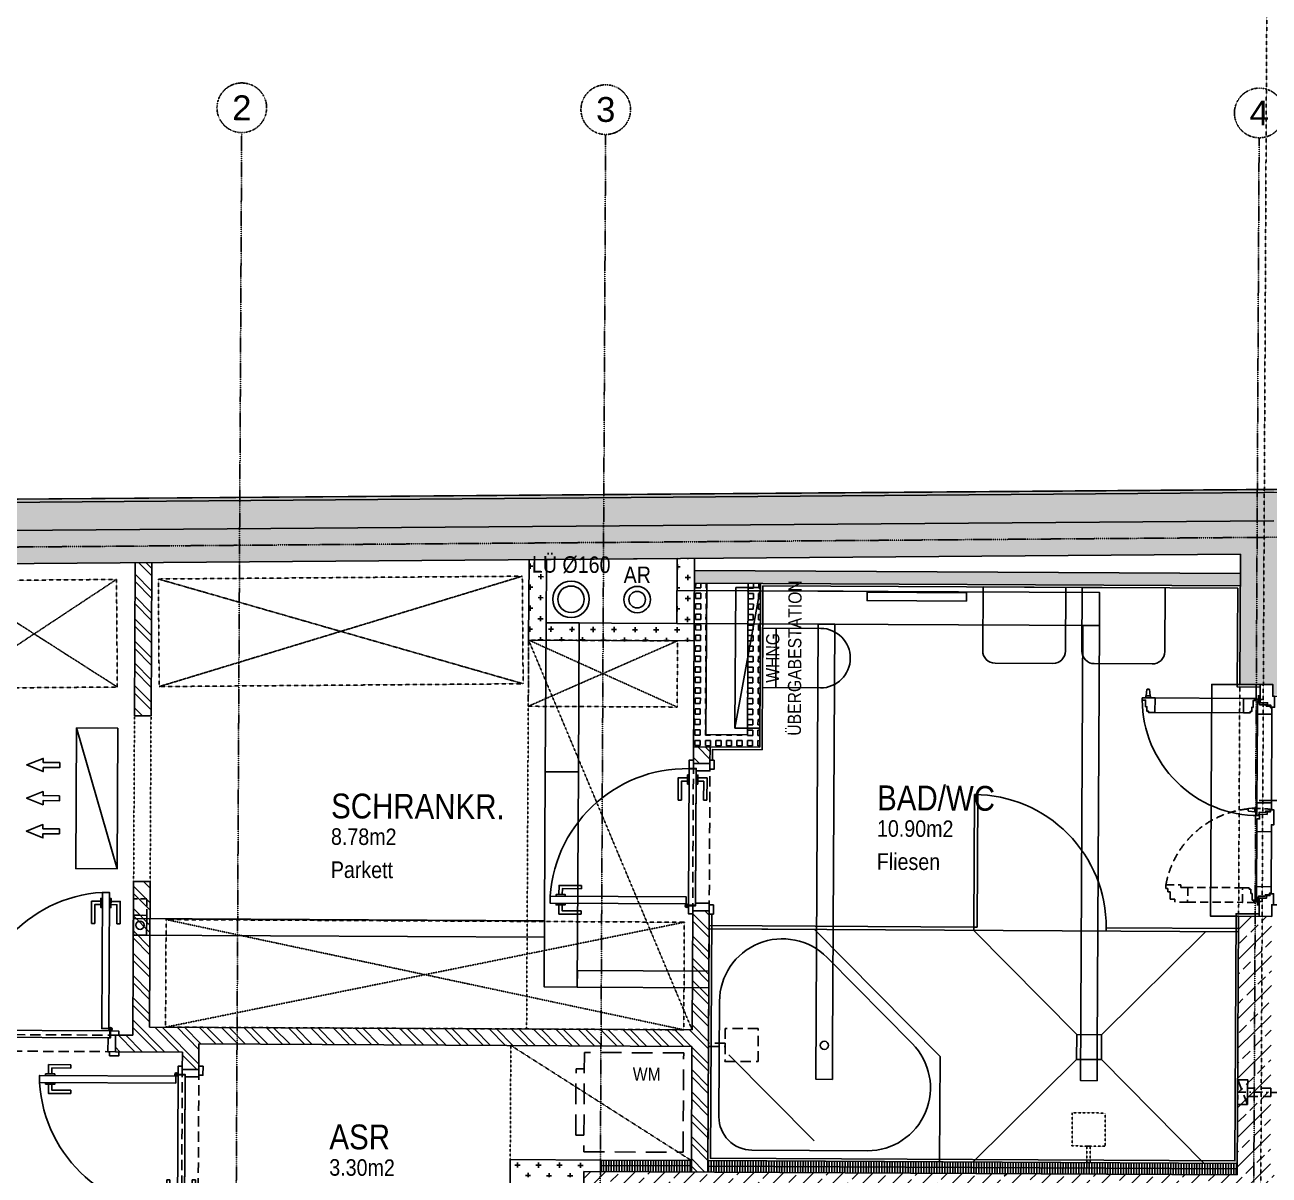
# Model space of a CAD drawing. Header units: millimetres. Extents: x -1798295 to -1733564, y -52013 to 52701.
# Drawn here: x -1788714 to -1781193, y 18236 to 25187 of the extents above; entities that cross this region are included whole.
import ezdxf
from ezdxf.enums import TextEntityAlignment as Align

# ---------------------------------------------------------------- set-up
doc = ezdxf.new("R2010")
doc.units = ezdxf.units.MM
for name, pattern in [('HIDDEN', [0.375, 0.25, -0.125]), ('HIDDEN2', [0.1875, 0.125, -0.0625]), ('STRICHPUNKT', [1, 0.5, -0.25, 0, -0.25])]:
    doc.linetypes.add(name, pattern=pattern)
for name, color, linetype in [('00_HLP---------M0', 6, 'Continuous'), ('00_HLP-G00-L03-M0', 6, 'Continuous'), ('01-TXT---------M0', 1, 'Continuous'), ('01-TXT---------PP', 1, 'Continuous'), ('01-TXT-G00-L03-M0', 1, 'Continuous'), ('02-ANS-G00-L03-M0', 8, 'Continuous'), ('02-AXO-G00-L03-M0', 8, 'STRICHPUNKT'), ('02-DIM-G00-L03-ACHSEN', 8, 'Continuous'), ('02-DIM-G00-L03-ROHBAU', 8, 'Continuous'), ('02-FIL-G00-L03-LILA', 223, 'Continuous'), ('02-FIL-G00-L03-ORANGE', 40, 'Continuous'), ('02-FIL-G00-L03-STB', 8, 'Continuous'), ('02-FLI-G00-L03-M0', 141, 'Continuous'), ('02-HID---------M0', 8, 'HIDDEN2'), ('02-HID-G00-L03-M0', 8, 'HIDDEN2'), ('02-TWA---------M0', 4, 'Continuous'), ('02-TWA-G00-L03-M0', 4, 'Continuous'), ('02-TWB-G00-L03-M0', 5, 'Continuous'), ('02-WDA---------M0', 8, 'Continuous'), ('02-WDA-G00-L03-M0', 8, 'Continuous'), ('02-ZWA---------M0', 2, 'Continuous'), ('02-ZWA-G00-L03-M0', 2, 'Continuous'), ('03-ANS-G00-L03-M0', 8, 'Continuous'), ('03-HID-G00-L03-M0', 8, 'HIDDEN2'), ('03-SYM-G00-L03-M0', 8, 'Continuous'), ('04-HLP---------M0', 8, 'HIDDEN2'), ('04-STO---------M0', 1, 'Continuous'), ('04-SYM---------EP', 8, 'Continuous'), ('04-SYM-G00-L03-EP', 8, 'Continuous'), ('04-TXT---------EP', 8, 'Continuous'), ('04-TXT-G00-L03-M0', 8, 'Continuous'), ('05-STO--------M0', 1, 'Continuous'), ('05-SYM---------M0', 8, 'Continuous'), ('05-SYM--------M0', 8, 'Continuous'), ('05-SYM-G00-L03-M0', 8, 'Continuous'), ('07-SAN---------M0', 8, 'Continuous'), ('07-SAN-G00-L03-FBHZG-EVERT', 8, 'Continuous'), ('07-SAN-G00-L03-KLIMA', 8, 'Continuous'), ('07-SAN-G00-L03-M0', 8, 'Continuous'), ('07-SYM-G00-L03-M0', 8, 'STRICHPUNKT'), ('07_MOB-G00-L03-M0', 6, 'HIDDEN2'), ('09-VER-G00-L03-GRUNDSTÜCKSGRENZE', 161, 'Continuous')]:
    doc.layers.add(name, color=color, linetype=linetype)
doc.styles.add('ARIAL', font='arial.ttf', dxfattribs={"width": 0.85})
doc.styles.get("Standard").update_dxf_attribs({"font": 'arial.ttf'})
doc.dimstyles.new('pp chromy&schneider', dxfattribs={"dimscale": 0.005, "dimtxt": 25, "dimasz": 10, "dimexe": 0, "dimexo": 0, "dimgap": 5, "dimtad": 1, "dimdec": 1, "dimlfac": 100, "dimrnd": 0.1, "dimzin": 9, "dimdsep": 46, "dimtxsty": 'ARIAL', "dimblk": 'c&s kote', "dimcen": 0, "dimse1": 1, "dimse2": 1, "dimclrd": 8, "dimclrt": 8, "dimadec": 0, "dimazin": 0, "dimtfac": 0.75, "dimtdec": 1, "dimtix": 1, "dimtmove": 2, "dimatfit": 0, "dimldrblk": 'NONE', "dimfxl": 1, "dimtolj": 1, "dimlwd": -1, "dimarcsym": 0})
pattern_1 = [(89.70755, (-1820439.007, -33596.336), (-27.252855, 47.764726), [31.75, -63.5]), (209.70755, (-1820439.007, -33596.336), (-27.739039, -47.484027), [31.75, -63.5]), (149.70755, (-1820439.007, -33596.336), (-54.991893, 0.280699), [-63.5, 31.75])]
pattern_2 = [(89.70755, (-1820439.007, -33596.336), (-15.8747932, 0.081029), []), (179.70755, (-1820439.01, -33596.336), (-0.324116, -63.49917), [])]
pattern_3 = [(134.70755, (-1820439.01, -33596.34), (-67.69482, -67.00727), []), (134.70755, (-1820438.78, -33551.44), (-67.69482, -67.00727), [])]

# ---------------------------------------------------------------- blocks, each defined once
blk = doc.blocks.new('FENSTER_140')
at = {"layer": '02-WDA---------M0'}
for points in [[(0.07, -0.2), (0.07, -0.4)], [(1.33, -0.2), (1.33, -0.4)]]:
    blk.add_lwpolyline(points, dxfattribs=at)
at = {"layer": '04-HLP---------M0', "linetype": 'Continuous'}
for p, q in [((0.0317, 0.5598), (0.0317, 0.5482)), ((0.0317, 0.554), (0.0317, 0.5496)), ((0.0717, 0.566), (0.0335, 0.5617)), ((0.0717, 0.542), (0.0335, 0.5462)), ((0.0717, 0.554), (0.0717, 0.566)), ((0.0717, 0.566), (0.0717, 0.542)), ((0.0717, 0.554), (0.0717, 0.542)), ((0.0837, 0.568), (0.0737, 0.568)), ((0.0837, 0.54), (0.0737, 0.54)), ((0.7447, -0.095), (0.749, -0.0568)), ((0.7625, -0.055), (0.751, -0.055)), ((0.7567, -0.055), (0.7523, -0.055)), ((0.7687, -0.095), (0.7645, -0.0568)), ((0.7427, -0.107), (0.7427, -0.097)), ((0.7687, -0.095), (0.7447, -0.095)), ((0.7567, -0.095), (0.7447, -0.095)), ((0.7567, -0.095), (0.7687, -0.095)), ((0.7707, -0.107), (0.7707, -0.097))]:
    blk.add_line(p, q, dxfattribs=at)
for points in [[(0.0968, 0.5891), (0.0837, 0.5891), (0.0837, 0.5121), (0.172, 0.5121), (0.172, 0.5511), (0.1633, 0.5511), (0.1633, 0.5611), (0.1377, 0.5611), (0.1377, 0.5691), (0.0968, 0.5691)], [(0.0968, -0.1007), (0.0837, -0.1007), (0.0837, -0.0237), (0.172, -0.0237), (0.172, -0.0628), (0.1633, -0.0628), (0.1633, -0.0727), (0.1377, -0.0727), (0.1377, -0.0807), (0.0968, -0.0807)]]:
    blk.add_lwpolyline(points, close=True, dxfattribs=at)
for points in [[(0.0837, 0.5121), (0.0837, -0.0237)], [(0.172, -0.0237), (0.172, 0.5121)]]:
    blk.add_lwpolyline(points, dxfattribs=at)
at = {"layer": '04-HLP---------M0', "linetype": 'HIDDEN2', "ltscale": 0.4}
for points in [[(1.3163, 0.3855), (1.2993, 0.3855), (1.2993, 0.4135), (1.2543, 0.4135), (1.2543, 0.4285), (1.2343, 0.4285), (1.2343, 0.4404), (1.2128, 0.4404), (1.2128, 0.3506), (1.228, 0.3506), (1.228, 0.3085), (1.3163, 0.3085)], [(1.3032, -0.1007), (1.3163, -0.1007), (1.3163, -0.0237), (1.228, -0.0237), (1.228, -0.0628), (1.2367, -0.0628), (1.2367, -0.0727), (1.2623, -0.0727), (1.2623, -0.0807), (1.3032, -0.0807)]]:
    blk.add_lwpolyline(points, close=True, dxfattribs=at)
for points in [[(1.228, -0.0237), (1.228, 0.3085)], [(1.3163, 0.3085), (1.3163, -0.0237)]]:
    blk.add_lwpolyline(points, dxfattribs=at)
at = {"layer": '04-HLP---------M0'}
for points in [[(0.0647, -0.113), (0.1147, -0.113)], [(0.0897, -0.138), (0.0897, -0.088)], [(1.3353, -0.113), (1.2853, -0.113)], [(1.3103, -0.138), (1.3103, -0.088)]]:
    blk.add_lwpolyline(points, dxfattribs=at)
for centre in [(0.0897, -0.113), (1.3103, -0.113)]:
    blk.add_circle(centre, 0.00474, dxfattribs=at)
at = {"layer": '04-HLP---------M0', "linetype": 'Continuous'}
for centre, radius, start, end in [((0.0337, 0.5598), 0.002, 96.34019, 180), ((0.0337, 0.5482), 0.002, 180, 263.65981), ((0.0737, 0.566), 0.002, 90, 180), ((0.0737, 0.542), 0.002, 180, 270), ((0.0897, -0.113), 0.7021, 359.42303, 89.42359), ((0.751, -0.057), 0.002, 90, 173.65981), ((0.7625, -0.057), 0.002, 6.34019, 90), ((0.7447, -0.097), 0.002, 90, 180), ((0.7687, -0.097), 0.002, 0, 90)]:
    blk.add_arc(centre, radius, start, end, dxfattribs=at)
at = {"layer": '04-HLP---------M0', "linetype": 'HIDDEN2', "ltscale": 0.4}
blk.add_arc((1.3103, -0.113), 0.5619, 99.99388, 189.99388, dxfattribs=at)
at = {"layer": '04-STO---------M0'}
for points in [[(0, -0.124), (0.11, -0.124), (0.11, -0.169), (0.125, -0.169), (0.125, -0.189), (0.1369, -0.189), (0.1369, -0.2105), (0.07, -0.2105), (0.07, -0.2), (0, -0.2)], [(0.102, -0.1201), (0.102, -0.107), (0.179, -0.107), (0.179, -0.1953), (0.14, -0.1953), (0.14, -0.1865), (0.13, -0.1865), (0.13, -0.161), (0.122, -0.161), (0.122, -0.1201)], [(0.7918, -0.1201), (0.7918, -0.107), (0.7148, -0.107), (0.7148, -0.1953), (0.7538, -0.1953), (0.7538, -0.1865), (0.7638, -0.1865), (0.7638, -0.161), (0.7718, -0.161), (0.7718, -0.1201)], [(0.8118, -0.107), (0.8118, -0.124), (0.7838, -0.124), (0.7838, -0.169), (0.7688, -0.169), (0.7688, -0.189), (0.7569, -0.189), (0.7569, -0.2105), (0.8467, -0.2105), (0.8467, -0.1953), (0.8888, -0.1953), (0.8888, -0.107)], [(1.298, -0.1201), (1.298, -0.107), (1.221, -0.107), (1.221, -0.1953), (1.26, -0.1953), (1.26, -0.1865), (1.27, -0.1865), (1.27, -0.161), (1.278, -0.161), (1.278, -0.1201)], [(1.4, -0.124), (1.29, -0.124), (1.29, -0.169), (1.275, -0.169), (1.275, -0.189), (1.2631, -0.189), (1.2631, -0.2105), (1.33, -0.2105), (1.33, -0.2), (1.4, -0.2)]]:
    blk.add_lwpolyline(points, close=True, dxfattribs=at)
at = {"layer": '04-SYM---------EP'}
for points in [[(0.7148, -0.107), (0.179, -0.107)], [(0.8888, -0.107), (1.221, -0.107)], [(0.179, -0.1953), (0.7148, -0.1953)], [(1.221, -0.1953), (0.8888, -0.1953)]]:
    blk.add_lwpolyline(points, dxfattribs=at)
blk = doc.blocks.new('04-TXT')
blk.add_line((0, 0), (0.9529, 0))
at = {"layer": '04-TXT---------EP', "color": 8, "style": 'ARIAL', "width": 0.85}
blk.add_attdef('WIDTH', text='', height=0.1, dxfattribs=at).set_placement((0.6322, 0.05), align=Align.CENTER)
blk.add_attdef('HEIGHT', text='', height=0.1, dxfattribs=at).set_placement((0.6322, -0.05), align=Align.TOP_CENTER)
blk = doc.blocks.new('03-rar')
blk.add_circle((0, 0), 0.05)
at = {"layer": '01-TXT---------M0', "color": 8, "style": 'ARIAL', "width": 0.85}
blk.add_attdef('RR', text='', height=0.1, dxfattribs=at).set_placement((0, 0.1), align=Align.CENTER)
blk = doc.blocks.new('c&s kote')
at = {"color": 8}
for p, q in [((0, -2), (0, 2)), ((0, 2), (0, -2)), ((-2, 0), (2, 0)), ((2, 0), (-2, 0))]:
    blk.add_line(p, q, dxfattribs=at)
blk.add_circle((0, 0), 0.5, dxfattribs=at)
blk = doc.blocks.new('*D267')
at = {"layer": '02-DIM-G00-L03-ACHSEN', "color": 8, "transparency": 16777216}
blk.add_arc((-1792666.4, 22001.5), 778.1, 89.71123, 180.44033, dxfattribs=at)
at = {"layer": 'Defpoints', "color": 0, "transparency": 16777216}
for p in [(-1792653.3, 24562.6), (-1793054.9, 22675.7), (-1776835.5, 22124.1), (-1797855.1, 21961.3), (-1792767.6, 2162.9)]:
    blk.add_point(p, dxfattribs=at)
at = {"layer": '02-DIM-G00-L03-ACHSEN', "color": 8, "transparency": 16777216, "xscale": 0.05, "yscale": 0.05, "zscale": 0.05}
for p, rotation in [((-1792662.4, 22779.6), 359.7093907912024), ((-1793444.5, 21995.4), 270.4421692186414)]:
    blk.add_blockref('c&s kote', p, dxfattribs=dict(at, rotation=rotation))
at = {"layer": '02-DIM-G00-L03-ACHSEN', "color": 8, "transparency": 16777216, "insert": (-1793217.4, 22551), "char_height": 0.125, "attachment_point": 5, "rotation": 45.07578, "style": 'ARIAL'}
blk.add_mtext('\\A1;90.74°', dxfattribs=at)
blk = doc.blocks.new('_None')
blk = doc.blocks.new('*D268')
at = {"layer": '02-DIM-G00-L03-ACHSEN', "color": 8, "transparency": 16777216}
blk.add_arc((-1792755.5, 4529.5), 1076, 180.01712, 269.70489, dxfattribs=at)
at = {"layer": 'Defpoints', "color": 0, "transparency": 16777216}
for p in [(-1792653.3, 24562.6), (-1797944.1, 4528.2), (-1780355.4, 4532.6), (-1793688.2, 3992.9), (-1792767.6, 2162.9)]:
    blk.add_point(p, dxfattribs=at)
at = {"layer": '02-DIM-G00-L03-ACHSEN', "color": 8, "transparency": 16777216, "xscale": 0.05, "yscale": 0.05, "zscale": 0.05}
for p, rotation in [((-1793831.5, 4529.2), 90.01578713805407), ((-1792761, 3453.5), 359.7062187732265)]:
    blk.add_blockref('c&s kote', p, dxfattribs=dict(at, rotation=rotation))
at = {"layer": '02-DIM-G00-L03-ACHSEN', "color": 8, "transparency": 16777216, "insert": (-1793518.2, 3770.5), "char_height": 0.125, "attachment_point": 5, "rotation": 314.861, "style": 'ARIAL'}
blk.add_mtext('\\A1;89.69°', dxfattribs=at)
blk = doc.blocks.new('*D269')
at = {"layer": '02-DIM-G00-L03-ACHSEN', "color": 8, "transparency": 16777216}
blk.add_arc((-1792685.8, 18195.1), 799.5, 89.71113, 179.70397, dxfattribs=at)
at = {"layer": 'Defpoints', "color": 0, "transparency": 16777216}
for p in [(-1792653.3, 24562.6), (-1793082, 18889.5), (-1797874.2, 18221.6), (-1776856, 18114.3), (-1792767.6, 2162.9)]:
    blk.add_point(p, dxfattribs=at)
at = {"layer": '02-DIM-G00-L03-ACHSEN', "color": 8, "transparency": 16777216, "xscale": 0.05, "yscale": 0.05, "zscale": 0.05}
for p, rotation in [((-1792681.7, 18994.5), 359.709341686303), ((-1793485.3, 18199.2), 269.7057583348827)]:
    blk.add_blockref('c&s kote', p, dxfattribs=dict(at, rotation=rotation))
at = {"layer": '02-DIM-G00-L03-ACHSEN', "color": 8, "transparency": 16777216, "insert": (-1793248.3, 18763.3), "char_height": 0.125, "attachment_point": 5, "rotation": 44.70755, "style": 'ARIAL'}
blk.add_mtext('\\A1;90.00°', dxfattribs=at)
blk = doc.blocks.new('*D281')
at = {"layer": '02-DIM-G00-L03-ROHBAU', "color": 8, "transparency": 16777216}
blk.add_arc((-1792666.4, 21995.7), 783.2, 89.71121, 180.37637, dxfattribs=at)
at = {"layer": 'Defpoints', "color": 0, "transparency": 16777216}
for p in [(-1792653.3, 24562.6), (-1793057.2, 22674.4), (-1774835.6, 22113.9), (-1797855.1, 21961.3), (-1792767.6, 2162.9)]:
    blk.add_point(p, dxfattribs=at)
at = {"layer": '02-DIM-G00-L03-ROHBAU', "color": 8, "transparency": 16777216, "xscale": 0.05, "yscale": 0.05, "zscale": 0.05}
for p, rotation in [((-1792662.4, 22778.8), 359.7093790118503), ((-1793449.5, 21990.5), 270.3781986254408)]:
    blk.add_blockref('c&s kote', p, dxfattribs=dict(at, rotation=rotation))
at = {"layer": '02-DIM-G00-L03-ROHBAU', "color": 8, "transparency": 16777216, "insert": (-1793220.7, 22549.1), "char_height": 0.125, "attachment_point": 5, "rotation": 45.04379, "style": 'ARIAL'}
blk.add_mtext('\\A1;91°', dxfattribs=at)
blk = doc.blocks.new('*D282')
at = {"layer": '02-DIM-G00-L03-ROHBAU', "color": 8, "transparency": 16777216}
blk.add_arc((-1792685.8, 18195.1), 799.5, 89.71113, 179.70397, dxfattribs=at)
at = {"layer": 'Defpoints', "color": 0, "transparency": 16777216}
for p in [(-1792653.3, 24562.6), (-1793082, 18889.5), (-1797874.2, 18221.6), (-1774856, 18104.1), (-1792767.6, 2162.9)]:
    blk.add_point(p, dxfattribs=at)
at = {"layer": '02-DIM-G00-L03-ROHBAU', "color": 8, "transparency": 16777216, "xscale": 0.05, "yscale": 0.05, "zscale": 0.05}
for p, rotation in [((-1792681.7, 18994.5), 359.7093416863025), ((-1793485.3, 18199.2), 269.7057583348218)]:
    blk.add_blockref('c&s kote', p, dxfattribs=dict(at, rotation=rotation))
at = {"layer": '02-DIM-G00-L03-ROHBAU', "color": 8, "transparency": 16777216, "insert": (-1793248.3, 18763.3), "char_height": 0.125, "attachment_point": 5, "rotation": 44.70755, "style": 'ARIAL'}
blk.add_mtext('\\A1;90°', dxfattribs=at)
blk = doc.blocks.new('01-SQM')
at = {"layer": '01-TXT---------M0', "color": 1, "style": 'ARIAL', "width": 0.85}
blk.add_attdef('ROOM', (0, 0), '', height=0.15, dxfattribs=at)
blk.add_attdef('AREA', text='', height=0.1, dxfattribs=at).set_placement((0, -0.06), align=Align.TOP_LEFT)
at = {"layer": '01-TXT---------PP', "color": 1, "style": 'ARIAL', "width": 0.85}
blk.add_attdef('NR', text='', height=0.15, dxfattribs=at).set_placement((-0.1173, 0), align=Align.RIGHT)
blk.add_attdef('FLOOR', text='', height=0.1, dxfattribs=at).set_placement((0, -0.26), align=Align.TOP_LEFT)
blk = doc.blocks.new('07-WT60')
blk.add_lwpolyline([(-0.015, 0.25), (-0.4, 0.25, 0.414214), (-0.475, 0.175), (-0.475, -0.175, 0.414214), (-0.4, -0.25), (-0.015, -0.25)], format="xyb", close=True)
blk = doc.blocks.new('TÜR-80_10er-WAND')
at = {"layer": '00_HLP---------M0'}
for points in [[(-0.3575, 0.027), (-0.3575, 0.083), (-0.2225, 0.083)], [(-0.2225, 0.063), (-0.2225, 0.083)], [(0.4, 0.017), (-0.4, 0.017)], [(-0.375, 0.017), (-0.375, 0.027), (-0.32, 0.027), (-0.32, 0.017)], [(-0.3375, 0.027), (-0.3375, 0.063), (-0.2225, 0.063)], [(-0.375, -0.025), (-0.375, -0.035), (-0.32, -0.035), (-0.32, -0.025)], [(-0.3575, -0.035), (-0.3575, -0.091), (-0.2225, -0.091)], [(-0.3375, -0.035), (-0.3375, -0.071), (-0.2225, -0.071)], [(-0.2225, -0.071), (-0.2225, -0.091)]]:
    blk.add_lwpolyline(points, dxfattribs=at)
blk.add_lwpolyline([(0.4115, -0.025), (-0.4115, -0.025), (-0.4115, -0.025), (-0.4115, 0.017), (0.4115, 0.017)], close=True, dxfattribs=at)
at = {"layer": '02-HID---------M0', "ltscale": 0.5}
for points in [[(0.445, 0.1), (-0.445, 0.1)], [(-0.445, 0), (0.445, 0)]]:
    blk.add_lwpolyline(points, dxfattribs=at)
at = {"layer": '02-ZWA---------M0'}
for points in [[(-0.445, 0.1), (-0.445, 0)], [(0.445, 0.1), (0.445, 0)]]:
    blk.add_lwpolyline(points, dxfattribs=at)
at = {"layer": '05-STO--------M0'}
for points in [[(-0.465, 0.1), (-0.465, 0.125), (-0.41, 0.125), (-0.41, 0.1), (-0.4, 0.1), (-0.4, 0.017), (-0.415, 0.017), (-0.415, -0.025), (-0.465, -0.025), (-0.465, 0)], [(0.465, 0.1), (0.465, 0.125), (0.41, 0.125), (0.41, 0.1), (0.4, 0.1), (0.4, 0.017), (0.415, 0.017), (0.415, -0.025), (0.465, -0.025), (0.465, 0)]]:
    blk.add_lwpolyline(points, dxfattribs=at)
at = {"layer": '05-SYM---------M0'}
for points in [[(0.352, -0.8085), (0.296, -0.8085), (0.296, -0.6735)], [(0.316, -0.6735), (0.296, -0.6735)], [(0.352, -0.7885), (0.316, -0.7885), (0.316, -0.6735)], [(0.414, -0.8085), (0.47, -0.8085), (0.47, -0.6735)], [(0.414, -0.7885), (0.45, -0.7885), (0.45, -0.6735)], [(0.45, -0.6735), (0.47, -0.6735)], [(0.362, -0.826), (0.352, -0.826), (0.352, -0.771), (0.362, -0.771)], [(0.404, -0.826), (0.414, -0.826), (0.414, -0.771), (0.404, -0.771)]]:
    blk.add_lwpolyline(points, dxfattribs=at)
at = {"layer": '05-SYM--------M0'}
blk.add_lwpolyline([(0.404, -0.0395), (0.404, -0.8625), (0.404, -0.8625), (0.362, -0.8625), (0.362, -0.0395)], close=True, dxfattribs=at)
for points in [[(0.41, -0.036), (0.42, -0.036)], [(0.415, -0.031), (0.415, -0.041)]]:
    blk.add_lwpolyline(points, dxfattribs=at)
blk.add_circle((0.415, -0.036), 0.01, dxfattribs=at)
blk.add_arc((0.415, -0.036), 0.8282, 176.33088, 266.33088, dxfattribs=at)
blk = doc.blocks.new('07-WC')
blk.add_lwpolyline([(-0.015, -0.18), (-0.365, -0.18, -1), (-0.365, 0.18, 0), (-0.015, 0.18), (-0.015, -0.18)], format="xyb", close=True)
blk.add_lwpolyline([(-0.095, -0.18), (-0.095, 0.18)])
blk = doc.blocks.new('07_Kemper-ventil')
at = {"layer": '02-TWA---------M0', "linetype": 'HIDDEN2', "ltscale": 0.5}
for points in [[(-0.075, 0), (-0.075, -0.06), (0.075, -0.06), (0.075, 0), (-0.075, 0)], [(-0.025, -0.06), (-0.025, -0.2), (0.025, -0.2), (0.025, -0.06)]]:
    blk.add_lwpolyline(points, close=True, dxfattribs=at)
blk.add_lwpolyline([(-0.075, -0.06), (0.075, 0)], dxfattribs=at)
at = {"layer": '07-SAN---------M0', "linetype": 'STRICHPUNKT', "ltscale": 0.1}
blk.add_lwpolyline([(0, 0), (0, -0.48)], dxfattribs=at)
at = {"layer": '07-SAN---------M0'}
for points in [[(0.025, -0.42), (-0.025, -0.42), (0, -0.45), (0.025, -0.42)], [(0.025, -0.48), (-0.025, -0.48), (0, -0.45), (0.025, -0.48)]]:
    blk.add_lwpolyline(points, close=True, dxfattribs=at)
blk = doc.blocks.new('07-Badewanne_140x140')
for points in [[(0, 0), (0, 1.4), (0.637, 1.4)], [(0.637, 1.4), (1.4, 0.637)], [(0.7137, 1.2314), (1.2314, 0.7137)], [(0, 0), (1.4, 0), (1.4, 0.637)], [(0.1233, 0.6409), (0.6409, 0.1233)]]:
    blk.add_lwpolyline(points)
blk.add_lwpolyline([(0.7137, 1.2314), (1.2314, 0.7137, -0.668179), (0.9627, 0.065), (0.265, 0.065, -0.414214), (0.065, 0.265), (0.065, 0.9627, -0.668179), (0.7137, 1.2314), (0.7137, 1.2314)], format="xyb")
at = {"linetype": 'HIDDEN2', "ltscale": 0.5}
for points in [[(0.6, 0.1), (0.6, 0.1), (0.6, 0.3), (0.8, 0.3), (0.8, 0.1)], [(0.69, 0), (0.69, 0.1), (0.71, 0.1), (0.71, 0)]]:
    blk.add_lwpolyline(points, close=True, dxfattribs=at)
blk.add_circle((0.7003, 0.7003), 0.025)
blk = doc.blocks.new('07-WM')
at = {"linetype": 'HIDDEN', "ltscale": 0.5}
blk.add_lwpolyline([(0.05, -0.05), (0.05, -0.65), (0.65, -0.65), (0.65, -0.05)], close=True, dxfattribs=at)
blk.add_lwpolyline([(0.65, -0.15), (0.7, -0.15), (0.7, -0.55), (0.65, -0.55)], dxfattribs=at)
blk = doc.blocks.new('KLIMAGERÄT')
for points in [[(-0.425, 0), (0.425, 0), (0.425, -0.25), (-0.425, -0.25), (-0.425, 0)], [(-0.215, -0.35), (-0.215, -0.45), (-0.24, -0.45), (-0.2, -0.55), (-0.2, -0.55), (-0.16, -0.45), (-0.185, -0.45), (-0.185, -0.35), (-0.215, -0.35)], [(-0.015, -0.35), (-0.015, -0.45), (-0.04, -0.45), (0, -0.55), (0, -0.55), (0.04, -0.45), (0.015, -0.45), (0.015, -0.35), (-0.015, -0.35)], [(0.215, -0.35), (0.215, -0.45), (0.24, -0.45), (0.2, -0.55), (0.2, -0.55), (0.16, -0.45), (0.185, -0.45), (0.185, -0.35), (0.215, -0.35)]]:
    blk.add_lwpolyline(points, close=True)
blk.add_lwpolyline([(-0.425, -0.25), (0.425, 0)])
blk = doc.blocks.new('07_Klimasifon')
at = {"layer": '00_HLP---------M0', "linetype": 'HIDDEN2', "ltscale": 0.3}
blk.add_lwpolyline([(0, -0.1), (0.08, -0.1), (0.08, 0), (0, 0)], close=True, dxfattribs=at)
at = {"layer": '07-SAN---------M0'}
blk.add_lwpolyline([(0, -0.22), (0.08, -0.22), (0.08, -0.1), (0, -0.1)], close=True, dxfattribs=at)
blk.add_circle((0.04, -0.16), 0.025, dxfattribs=at)

msp = doc.modelspace()

# ---------------------------------------------------------------- hatches: boundary and pattern name
at = {"layer": '02-FIL-G00-L03-LILA', "true_color": 0x636466}
h = msp.add_hatch(dxfattribs=at)
h.set_pattern_fill('HONEY', color=251, scale=10, angle=197.04654197, style=0)
h.set_pattern_definition(pattern_1)
h.paths.add_polyline_path([(-1781165.2475, 22190.5973), (-1781170.3036, 21200.0419), (-1781170.6098, 21140.0427), (-1780970.6124, 21139.0219), (-1780964.3692, 22362.1591), (-1792965.0002, 22269.1591), (-1792970.7302, 21146.5792), (-1792770.7328, 21145.5584), (-1792770.4265, 21205.5576), (-1792765.8575, 22100.6973)])
h = msp.add_hatch(dxfattribs=at)
h.set_pattern_fill('HONEY', color=251, scale=10, angle=197.04654197, style=0)
h.set_pattern_definition(pattern_1)
h.paths.add_polyline_path([(-1781164.3797, 22360.6091), (-1781164.2776, 22380.6105), (-1792764.8876, 22290.7105), (-1792764.9897, 22270.7091)])
at = {"layer": '02-FIL-G00-L03-ORANGE', "true_color": 0x636466}
h = msp.add_hatch(dxfattribs=at)
h.set_pattern_fill('CROSS', color=251, scale=10, angle=107.04654197, style=0)
h.set_pattern_definition([(359.70755, (-1820439.01, -33596.336), (63.82329, 63.175057), [31.75, -95.25]), (89.70755, (-1820423.21, -33612.29), (-63.175057, 63.82329), [31.75, -95.25])])
h.paths.add_polyline_path([(-1784666.4525, 21963.4584), (-1784771.458, 21962.6446), (-1784773.489, 21564.7444), (-1785563.4787, 21568.7767), (-1785561.4995, 21956.5221), (-1785666.5051, 21955.7084), (-1785669.0133, 21464.314), (-1784669.0263, 21459.2098)])
h = msp.add_hatch(dxfattribs=at)
h.set_pattern_fill('ANSI32', color=251, scale=10, angle=197.04654197, style=0)
h.set_pattern_definition(pattern_3)
h.paths.add_polyline_path([(-1787946.625, 21938.0384), (-1788046.6302, 21937.2634), (-1788051.3557, 21011.468), (-1787951.357, 21010.9576)])
h = msp.add_hatch(dxfattribs=at)
h.set_pattern_fill('SQUARE', color=251, scale=10, angle=107.04654197, style=0)
h.set_pattern_definition([(359.70755, (-1820438.497, -33496.337), (0.162058, 31.749586), [31.75, -31.75]), (89.70755, (-1820438.497, -33496.337), (-31.749586, 0.162058), [31.75, -31.75])])
h.paths.add_polyline_path([(-1781366.8745, 21872.3604), (-1784666.8315, 21889.2042), (-1784667.2143, 21814.2052), (-1781367.2573, 21797.3613)])
h = msp.add_hatch(dxfattribs=at)
h.set_pattern_fill('SQUARE', color=251, scale=10, angle=107.04654197, style=0)
h.set_pattern_definition([(359.70755, (-1820439.007, -33596.336), (0.162058, 31.749586), [31.75, -31.75]), (89.70755, (-1820439.007, -33596.336), (-31.749586, 0.162058), [31.75, -31.75])])
h.paths.add_polyline_path([(-1784267.2195, 21812.1635), (-1784342.2185, 21812.5463), (-1784346.8889, 20897.5582), (-1784596.8856, 20898.8343), (-1784592.2153, 21813.8224), (-1784667.2143, 21814.2052), (-1784672.2675, 20824.2181), (-1784272.2727, 20822.1764)])
h = msp.add_hatch(dxfattribs=at)
h.set_pattern_fill('ANSI32', color=251, scale=10, angle=197.04654197, style=0)
h.set_pattern_definition(pattern_3)
h.paths.add_polyline_path([(-1784672.2675, 20824.2181), (-1784672.7779, 20724.2194), (-1784572.7792, 20723.709), (-1784572.2688, 20823.7077)])
h = msp.add_hatch(dxfattribs=at)
h.set_pattern_fill('ANSI32', color=251, scale=10, angle=197.04654197, style=0)
h.set_pattern_definition(pattern_3)
h.paths.add_polyline_path([(-1784577.3219, 19833.7206), (-1784677.3206, 19834.231), (-1784680.9956, 19114.2404), (-1787960.9529, 19130.9821), (-1787956.4612, 20010.9706), (-1788056.4599, 20011.4811), (-1788061.2068, 19081.4932), (-1788166.2054, 19082.0291), (-1788166.7159, 18982.0304), (-1787761.7211, 18979.9632), (-1787762.2571, 18874.9646), (-1787662.2584, 18874.4542), (-1787661.4672, 19029.4522), (-1784681.506, 19014.2417), (-1784685.3852, 18254.2516), (-1784585.3865, 18253.7411)])
h = msp.add_hatch(dxfattribs=at)
h.set_pattern_fill('CROSS', color=251, scale=10, angle=107.04654197, style=0)
h.set_pattern_definition([(359.70755, (-1820434.01, -33596.36), (63.82329, 63.175057), [31.75, -95.25]), (89.70755, (-1820418.213, -33612.32), (-63.175057, 63.82329), [31.75, -95.25])])
h.paths.add_polyline_path([(-1785330.0195, 18327.5429), (-1785780.0137, 18329.8397), (-1785783.3824, 17669.8483), (-1785678.3838, 17669.3124), (-1785675.551, 18224.3052), (-1785330.5555, 18222.5442), (-1785330.3768, 18257.5438)])
h = msp.add_hatch(dxfattribs=at)
h.set_pattern_fill('GRATE', color=251, scale=20, angle=197.04654197, style=0)
h.set_pattern_definition(pattern_2)
h.paths.add_polyline_path([(-1784685.3852, 18254.2516), (-1784685.0279, 18324.2506), (-1785230.0208, 18327.0324), (-1785230.3781, 18257.0333)])
h = msp.add_hatch(dxfattribs=at)
h.set_pattern_fill('GRATE', color=251, scale=20, angle=197.04654197, style=0)
h.set_pattern_definition(pattern_2)
h.paths.add_polyline_path([(-1781385.0709, 18307.4068), (-1784585.0292, 18323.7402), (-1784585.3865, 18253.7411), (-1781385.4282, 18237.4077)])
at = {"layer": '02-FIL-G00-L03-STB', "true_color": 0x636466}
h = msp.add_hatch(dxfattribs=at)
h.set_pattern_fill('ANSI33', color=251, scale=20, angle=197.04654197, style=0)
h.set_pattern_definition([(134.70755, (-1820439.01, -33596.34), (-90.25976, -89.34302), []), (134.70755, (-1820438.55, -33506.53), (-90.25976, -89.34302), [63.5, -31.75])])
h.paths.add_polyline_path([(-1781165.2475, 22190.5973), (-1792765.8575, 22100.6973), (-1792770.4265, 21205.5576), (-1792690.4276, 21205.1493), (-1792570.4291, 21204.5368), (-1792566.8679, 21902.2334), (-1781366.2789, 21989.0334), (-1781370.301, 21201.0628), (-1781170.3036, 21200.0419)])
h = msp.add_hatch(dxfattribs=at)
h.set_pattern_fill('ANSI33', color=251, scale=20, angle=107.04654197, style=0)
h.set_pattern_definition([(44.70755, (-1820439.01, -33596.34), (-89.34302, 90.25976), []), (44.70755, (-1820349.2, -33596.8), (-89.34302, 90.25976), [63.5, -31.75])])
h.paths.add_polyline_path([(-1785150.1815, 15356.5862), (-1787580.1499, 15368.9894), (-1787569.38, 17478.9619), (-1785139.4117, 17466.5587), (-1785136.4002, 18056.551), (-1779886.4686, 18029.754), (-1779889.3269, 17469.7613), (-1779689.3295, 17468.7405), (-1779685.4504, 18228.7306), (-1781185.4308, 18236.3869), (-1781177.4494, 19800.0602), (-1781257.4484, 19800.4685), (-1781257.4483, 19800.4802), (-1781377.4467, 19801.1103), (-1781385.4282, 18237.4077), (-1785335.3768, 18257.5693), (-1785338.3882, 17667.577), (-1785678.3838, 17669.3124), (-1787768.3566, 17679.9802), (-1787783.4865, 14670.0182), (-1787583.7228, 14668.9985), (-1787581.1707, 15168.992), (-1785351.1998, 15157.6097), (-1785353.905, 14627.6166), (-1785153.9076, 14626.5957)])

# ---------------------------------------------------------------- linework, layer by layer
at = {"layer": '00_HLP-G00-L03-M0', "color": 251, "true_color": 0x636466}
for centre, radius in [((-1785412.7264, 21715.7879), 110), ((-1785012.7316, 21713.7462), 80)]:
    msp.add_circle(centre, radius, dxfattribs=at)
at = {"layer": '02-ANS-G00-L03-M0', "color": 251, "true_color": 0x636466}
msp.add_lwpolyline([(-1781370.301, 21201.0628), (-1781540.2987, 21201.9305), (-1781547.4446, 19801.9487), (-1781377.4468, 19801.081)], dxfattribs=at)
at = {"layer": '02-AXO-G00-L03-M0', "color": 251, "true_color": 0x636466}
for points in [[(-1787403.3584, 24535.801), (-1787517.6923, 2136.0928)], [(-1785203.3871, 24524.5717), (-1785317.721, 2124.8635)], [(-1781253.4385, 24504.4102), (-1781367.7724, 2104.702)], [(-1797855.1361, 21961.2545), (-1776835.5303, 22124.1478)]]:
    msp.add_lwpolyline(points, dxfattribs=at)
for centre in [(-1787402.5928, 24685.799), (-1785202.6214, 24674.5698), (-1781252.6729, 24654.4082)]:
    msp.add_circle(centre, 150, dxfattribs=at)
at = {"layer": '02-FLI-G00-L03-M0', "color": 251, "true_color": 0x636466}
for points in [[(-1784557.6773, 20743.6321), (-1784557.3455, 20808.6313), (-1784257.3494, 20807.1), (-1784252.2963, 21797.0871), (-1781382.3337, 21782.4381), (-1781385.3773, 21186.1395), (-1781246.3792, 21185.4301)], [(-1781253.3732, 19815.459), (-1781392.3701, 19816.156), (-1781399.9942, 18322.4832), (-1784569.9529, 18338.6635), (-1784562.4242, 19813.6443)]]:
    msp.add_lwpolyline(points, dxfattribs=at)
at = {"layer": '02-HID-G00-L03-M0', "color": 251, "true_color": 0x636466}
for points in [[(-1781163.6261, 33814.6613), (-1781250.3881, 16816.6999)], [(-1781370.301, 21201.0628), (-1781377.4468, 19801.081)]]:
    msp.add_lwpolyline(points, dxfattribs=at)
at = {"layer": '02-HID-G00-L03-M0', "color": 251, "ltscale": 0.5, "true_color": 0x636466}
for points in [[(-1785668.9877, 21469.3139), (-1785680.9826, 19119.3445)], [(-1788056.4599, 20011.4811), (-1788051.3557, 21011.468)], [(-1787951.357, 21010.9576), (-1787956.4612, 20010.9706)], [(-1785780.0137, 18329.8397), (-1785776.4918, 19019.8307)]]:
    msp.add_lwpolyline(points, dxfattribs=at)
at = {"layer": '02-TWA-G00-L03-M0', "color": 251, "true_color": 0x636466}
msp.add_line((-1785335.3768, 18257.5693), (-1781385.4282, 18237.4077), dxfattribs=at)
for points in [[(-1792765.8575, 22100.6973), (-1781165.2475, 22190.5973)], [(-1792566.8679, 21902.2334), (-1781366.2789, 21989.0334)], [(-1781370.301, 21201.0628), (-1781366.2789, 21989.0334)], [(-1781170.3036, 21200.0419), (-1781370.301, 21201.0628)], [(-1781385.4282, 18237.4077), (-1781377.4468, 19801.081)], [(-1781177.4494, 19800.0602), (-1781377.4468, 19801.081)], [(-1785338.3882, 17667.577), (-1785335.3768, 18257.5693)]]:
    msp.add_lwpolyline(points, dxfattribs=at)
at = {"layer": '02-TWB-G00-L03-M0', "color": 251, "true_color": 0x636466}
msp.add_lwpolyline([(-1777860.727, 42969.4739), (-1777839.5426, 40580.7396), (-1776172.0558, 40600.4256), (-1776147.7072, 37689.6857), (-1777805.6334, 37672.9311), (-1777763.7641, 33135.8785), (-1776105.8379, 33152.633), (-1776140.2668, 26407.5024), (-1777982.9626, 26397.4886), (-1777969.782, 22404.0005), (-1792964.8981, 22289.1605), (-1792925.2966, 52700.848)], dxfattribs=at)
at = {"layer": '02-WDA-G00-L03-M0', "color": 251, "true_color": 0x636466}
msp.add_lwpolyline([(-1780964.3692, 22362.1591), (-1792965.0002, 22269.1591)], dxfattribs=at)
at = {"layer": '02-ZWA-G00-L03-M0', "color": 251, "true_color": 0x636466}
for p, q in [((-1784771.458, 21962.6446), (-1784773.4635, 21569.7443)), ((-1784666.4525, 21963.4584), (-1784672.7779, 20724.2194)), ((-1787946.625, 21938.0384), (-1787951.357, 21010.9576)), ((-1785666.5051, 21955.7084), (-1785668.9877, 21469.3139)), ((-1785563.4532, 21573.7766), (-1785561.4995, 21956.5221)), ((-1784592.2153, 21813.8224), (-1784596.8856, 20898.8343)), ((-1784342.2185, 21812.5463), (-1784346.8889, 20897.5582)), ((-1784267.2195, 21812.1635), (-1784272.2727, 20822.1764)), ((-1784773.4635, 21569.7443), (-1785563.4532, 21573.7766)), ((-1785668.9877, 21469.3139), (-1784669.0008, 21464.2097)), ((-1784572.2688, 20823.7077), (-1784572.7792, 20723.709)), ((-1787956.4612, 20010.9706), (-1787960.9529, 19130.9821)), ((-1784677.3206, 19834.231), (-1784680.9956, 19114.2404)), ((-1784577.3219, 19833.7206), (-1784585.3865, 18253.7411)), ((-1784680.9956, 19114.2404), (-1787960.9529, 19130.9821)), ((-1784681.506, 19014.2417), (-1787661.4672, 19029.4522)), ((-1784681.506, 19014.2417), (-1784685.3852, 18254.2516)), ((-1785230.0208, 18327.0324), (-1784685.0279, 18324.2506)), ((-1784585.0292, 18323.7402), (-1781385.0709, 18307.4068))]:
    msp.add_line(p, q, dxfattribs=at)
for points in [[(-1788046.6308, 21937.1559), (-1788051.3557, 21011.468)], [(-1784666.8315, 21889.2042), (-1781366.8745, 21872.3604)], [(-1784667.2143, 21814.2052), (-1781367.2573, 21797.3613)], [(-1788051.3557, 21011.468), (-1787951.357, 21010.9576)], [(-1784346.8889, 20897.5582), (-1784596.8856, 20898.8343)], [(-1784272.2727, 20822.1764), (-1784672.2675, 20824.2181)], [(-1788056.4599, 20011.4811), (-1788061.2068, 19081.4932)], [(-1788056.4599, 20011.4811), (-1787956.4612, 20010.9706)], [(-1788061.2068, 19081.4932), (-1788166.2054, 19082.0291)], [(-1787662.2584, 18874.4542), (-1787661.4672, 19029.4522)], [(-1787761.7211, 18979.9632), (-1788166.7159, 18982.0304)], [(-1787762.2571, 18874.9646), (-1787761.7211, 18979.9632)], [(-1785230.0208, 18327.0324), (-1785780.0137, 18329.8397), (-1785783.3824, 17669.8483)], [(-1785230.3781, 18257.0333), (-1785230.0208, 18327.0324)]]:
    msp.add_lwpolyline(points, dxfattribs=at)
at = {"layer": '03-ANS-G00-L03-M0', "color": 251, "true_color": 0x636466}
for points in [[(-1785563.4532, 21573.7766), (-1784773.4635, 21569.7443), (-1784771.458, 21962.6446), (-1785561.4995, 21956.5221), (-1785563.4532, 21573.7766)], [(-1783767.1538, 21764.6105), (-1784772.4426, 21769.7417)]]:
    msp.add_lwpolyline(points, dxfattribs=at)
for points in [[(-1784772.4426, 21769.7417), (-1782217.4759, 21756.7005), (-1782218.4967, 21556.7031), (-1784773.4635, 21569.7443)], [(-1785563.4532, 21573.7766), (-1785568.0469, 20673.7884), (-1785368.0496, 20672.7675), (-1785363.4558, 21572.7558)], [(-1783818.174, 21564.8683), (-1783831.1738, 19018.0008), (-1783832.2105, 18814.9041), (-1783932.2092, 18815.4145), (-1783918.1727, 21565.3787)], [(-1782218.4967, 21556.7031), (-1782231.4966, 19009.8356), (-1782232.5333, 18806.7389), (-1782332.532, 18807.2493), (-1782318.4954, 21557.2135)], [(-1785568.0469, 20673.7884), (-1785574.6824, 19373.8053), (-1785374.685, 19372.7844), (-1785368.0496, 20672.7675)], [(-1785572.6407, 19773.8001), (-1788057.6083, 19786.484), (-1788058.1188, 19686.4853), (-1785573.1511, 19673.8014)], [(-1785374.685, 19372.7844), (-1784579.6954, 19368.7266), (-1784579.1849, 19468.7253), (-1785374.1746, 19472.7831)]]:
    msp.add_lwpolyline(points, close=True, dxfattribs=at)
at = {"layer": '03-HID-G00-L03-M0', "color": 251, "ltscale": 0.5, "true_color": 0x636466}
for points in [[(-1785668.9877, 21469.3139), (-1784680.9956, 19114.2404)], [(-1785776.4918, 19019.8307), (-1784685.0279, 18324.2506)]]:
    msp.add_lwpolyline(points, dxfattribs=at)
at = {"layer": '07-SAN-G00-L03-FBHZG-EVERT', "color": 251, "true_color": 0x636466}
msp.add_lwpolyline([(-1784417.3452, 21787.9295), (-1784267.3471, 21787.1638), (-1784271.6857, 20937.1749), (-1784421.6837, 20937.9405)], close=True, dxfattribs=at)
msp.add_lwpolyline([(-1784421.6837, 20937.9405), (-1784267.3471, 21787.1638)], dxfattribs=at)
at = {"layer": '07-SAN-G00-L03-M0', "color": 251, "true_color": 0x636466}
for points in [[(-1783022.75, 21705.0652), (-1783622.7421, 21708.1278), (-1783622.4869, 21758.1271), (-1783022.4947, 21755.0646)], [(-1782977.8021, 19735.555), (-1782973.7188, 20535.5446), (-1782953.719, 20535.4425), (-1782957.8024, 19735.4529)], [(-1782356.1122, 19085.4726), (-1782206.1141, 19084.707), (-1782206.8798, 18934.709), (-1782356.8778, 18935.4746)]]:
    msp.add_lwpolyline(points, close=True, dxfattribs=at)
for points in [[(-1784577.8834, 19723.722), (-1781377.9251, 19707.3886)], [(-1784577.7813, 19743.7217), (-1782977.8021, 19735.555)], [(-1782356.1122, 19085.4726), (-1782979.8049, 19715.565)], [(-1782977.8021, 19735.555), (-1782977.9042, 19715.5553)], [(-1782206.1141, 19084.707), (-1781579.8425, 19704.6178)], [(-1782177.8125, 19731.4717), (-1782177.9146, 19711.4719)], [(-1782177.8125, 19731.4717), (-1781377.823, 19727.3883)], [(-1782356.8778, 18935.4746), (-1782983.1494, 18315.5638)], [(-1782206.8798, 18934.709), (-1781586.969, 18308.4373)]]:
    msp.add_lwpolyline(points, dxfattribs=at)
at = {"layer": '07-SAN-G00-L03-M0', "color": 251, "linetype": 'HIDDEN2', "ltscale": 0.5, "true_color": 0x636466}
for points in [[(-1782384.5475, 18412.5097), (-1782184.5501, 18411.4889), (-1782183.5292, 18611.4863), (-1782383.5266, 18612.5071)], [(-1782275.0593, 18311.9495), (-1782274.5489, 18411.9482), (-1782294.5487, 18412.0503), (-1782295.0591, 18312.0516)]]:
    msp.add_lwpolyline(points, close=True, dxfattribs=at)
at = {"layer": '07-SAN-G00-L03-M0', "color": 251, "true_color": 0x636466}
msp.add_arc((-1782977.8021, 19735.555), 800, 359.70754999, 89.70755001, dxfattribs=at)
at = {"layer": '07_MOB-G00-L03-M0', "color": 251, "true_color": 0x636466}
for points in [[(-1788160.097, 21835.7059), (-1789160.0667, 21827.9177), (-1789155.0044, 21177.9375), (-1788155.0347, 21185.7256)], [(-1787901.9913, 21188.3354), (-1787907.0421, 21838.3158), (-1785707.1087, 21855.4336), (-1785702.0579, 21205.4532)], [(-1784768.9995, 21464.7202), (-1785668.9877, 21469.3139), (-1785671.0294, 21069.3191), (-1784771.0411, 21064.7254)], [(-1787863.4542, 19130.4844), (-1787860.1364, 19780.476), (-1784727.6772, 19764.4871), (-1784730.995, 19114.4956)]]:
    msp.add_lwpolyline(points, close=True, dxfattribs=at)
for points in [[(-1789160.0667, 21827.9177), (-1788155.0347, 21185.7256)], [(-1789155.0044, 21177.9375), (-1788160.097, 21835.7059)], [(-1787907.0421, 21838.3158), (-1785702.0579, 21205.4532)], [(-1787901.9913, 21188.3354), (-1785707.1087, 21855.4336)], [(-1785671.0294, 21069.3191), (-1784768.9995, 21464.7202)], [(-1785668.9877, 21469.3139), (-1784771.0411, 21064.7254)], [(-1787860.1364, 19780.476), (-1784730.995, 19114.4956)], [(-1787863.4542, 19130.4844), (-1784727.6772, 19764.4871)]]:
    msp.add_lwpolyline(points, dxfattribs=at)
at = {"layer": '09-VER-G00-L03-GRUNDSTÜCKSGRENZE', "color": 251, "true_color": 0x636466}
msp.add_lwpolyline([(-1738443.3362, -26015.1962), (-1749606.4063, -25887.8999), (-1766101.6008, -25684.4748), (-1766009.1343, 4259.5436), (-1792927.1881, 4208.4721), (-1793057.1833, 4209.1356), (-1792974.6592, 20376.8239), (-1792964.8981, 22289.1605), (-1777971.1258, 22405.3561), (-1755608.3691, 22460.8982), (-1755726.0561, 4278.4007), (-1755591.8376, 4279.3082), (-1738443.3386, 4311.844)], close=True, dxfattribs=at)

# ---------------------------------------------------------------- block references
at = {"layer": '01-TXT-G00-L03-M0', "color": 251, "true_color": 0x636466, "xscale": 999.9999999999995, "yscale": 999.9999999999995, "zscale": 999.9999999999995}
for p, rotation, values in [((-1786863.0013, 20392.27), 359.7075500051427, {'ROOM': 'SCHRANKR.', 'AREA': '8.78m2', 'FLOOR': 'Parkett'}), ((-1783562.7078, 20441.3485), 359.707550010688, {'ROOM': 'BAD/WC', 'AREA': '10.90m2', 'FLOOR': 'Fliesen'}), ((-1786873.206, 18393.0149), 359.7075500051427, {'ROOM': 'ASR', 'AREA': '3.30m2', 'FLOOR': 'Fliesen'})]:
    msp.add_blockref('01-SQM', p, dxfattribs=dict(at, rotation=rotation)).add_auto_attribs(values)
at = {"layer": '03-SYM-G00-L03-M0', "color": 251, "true_color": 0x636466}
ref = msp.add_blockref('03-rar', (-1785412.7264, 21715.7879), dxfattribs=dict(at, xscale=1600.000000298865, yscale=1600.000000298865, zscale=1600.000000298865, rotation=359.7075500749798))
ref.add_attrib('RR', 'LÜ %%C160', dxfattribs={"layer": '01-TXT---------M0', "color": 8, "height": 100, "rotation": 359.70755008, "style": 'ARIAL', "width": 0.85}).set_placement((-1785411.9097, 21875.7858), align=Align.CENTER)
at = {"layer": '03-SYM-G00-L03-M0', "color": 251, "true_color": 0x636466, "xscale": 999.9999999999995, "yscale": 999.9999999999995, "zscale": 999.9999999999995, "rotation": 359.7075500728946}
msp.add_blockref('03-rar', (-1785012.7316, 21713.7462), dxfattribs=at).add_auto_attribs({'RR': 'AR'})
at = {"layer": '04-SYM-G00-L03-EP', "color": 251, "true_color": 0x636466, "xscale": -999.9999999999995, "yscale": 999.9999999999995, "zscale": 999.9999999999995, "rotation": 89.70754999333386}
msp.add_blockref('FENSTER_140', (-1781370.301, 21201.0628), dxfattribs=at)
at = {"layer": '04-TXT-G00-L03-M0', "color": 251, "true_color": 0x636466, "xscale": 999.9999999999995, "yscale": 999.9999999999995, "zscale": 999.9999999999995, "rotation": 359.7075500089409}
msp.add_blockref('04-TXT', (-1781253.8755, 20500.4594), dxfattribs=at).add_auto_attribs({'WIDTH': '126', 'HEIGHT': '207'})
at = {"layer": '05-SYM-G00-L03-M0', "color": 251, "true_color": 0x636466, "yscale": 999.9999999999995, "zscale": 999.9999999999995}
for p, xscale, rotation in [((-1784675.0492, 20279.2252), 999.9999999999995, 269.7075495805282), ((-1788611.1996, 19084.3005), -999.9999999999995, 179.7075502518813), ((-1787764.5284, 18429.9704), -999.9999999999995, 269.7075502143915)]:
    msp.add_blockref('TÜR-80_10er-WAND', p, dxfattribs=dict(at, xscale=xscale, rotation=rotation))
at = {"layer": '07-SAN-G00-L03-KLIMA', "color": 251, "true_color": 0x636466, "xscale": 999.9999999999995, "yscale": 999.9999999999995, "zscale": 999.9999999999995}
for name, p, rotation in [('KLIMAGERÄT', (-1788153.9065, 20511.985), 269.7075500140613), ('07_Klimasifon', (-1788056.9958, 19906.4824), 359.7075499821648)]:
    msp.add_blockref(name, p, dxfattribs=dict(at, rotation=rotation))
at = {"layer": '07-SAN-G00-L03-M0', "color": 251, "true_color": 0x636466, "yscale": 999.9999999999995, "zscale": 999.9999999999995}
for name, p, xscale, rotation in [('07-WT60', (-1782672.2403, 21804.0223), -999.9999999999995, 269.7075500558315), ('07-WT60', (-1782072.2481, 21800.9598), -999.9999999999995, 269.7075500558315), ('07-WC', (-1784269.5164, 21362.1694), 999.9999999999995, 179.707550022146), ('07-Badewanne_140x140', (-1784585.0292, 18323.7402), -999.9999999999995, 269.7075499153591), ('07-WM', (-1784685.0279, 18324.2506), 999.9999999999995, 179.7075500105746), ('07_Kemper-ventil', (-1781382.8761, 18737.4012), 999.9999999999995, 89.70754999208731)]:
    msp.add_blockref(name, p, dxfattribs=dict(at, xscale=xscale, rotation=rotation))

# ---------------------------------------------------------------- texts
at = {"layer": '02-AXO-G00-L03-M0', "color": 251, "true_color": 0x636466, "char_height": 150, "width": 246.7, "attachment_point": 5, "rotation": 359.70750069}
for s, insert in [('{\\fArial|b0|i0|c0|p34;2}', (-1787402.5928, 24685.799)), ('{\\fArial|b0|i0|c0|p34;3}', (-1785202.6214, 24674.5698)), ('{\\fArial|b0|i0|c0|p34;4}', (-1781252.6729, 24654.4082))]:
    msp.add_mtext(s, dxfattribs=dict(at, insert=insert))
at = {"layer": '07-SAN-G00-L03-FBHZG-EVERT', "color": 251, "true_color": 0x636466, "insert": (-1784019.5197, 21360.8933), "char_height": 80, "width": 965.1, "attachment_point": 8, "rotation": 89.70755001, "style": 'ARIAL'}
msp.add_mtext('WHNG      \\PÜBERGABESTATION', dxfattribs=at)
at = {"layer": '07-SYM-G00-L03-M0', "color": 251, "linetype": 'Continuous', "true_color": 0x636466, "insert": (-1784954.9265, 18846.4967), "char_height": 80, "width": 505.386808, "attachment_point": 5, "rotation": 359.70755001, "style": 'ARIAL'}
msp.add_mtext('WM', dxfattribs=at)

# ---------------------------------------------------------------- dimensions: what is measured, and where the dimension line sits
at = {"layer": '02-DIM-G00-L03-ACHSEN', "color": 251, "true_color": 0x636466}
for base, line1, line2, picture, middle in [((-1793688.2005, 3992.905), ((-1792653.29, 24562.598), (-1792767.6239, 2162.8898)), ((-1797944.1191, 4528.1603), (-1780355.3668, 4532.5979)), '*D268', (-1793518.1628, 3770.542)), ((-1793081.9882, 18889.4807), ((-1776855.9976, 18114.287), (-1797874.2244, 18221.5695)), ((-1792653.29, 24562.598), (-1792767.6239, 2162.8898)), '*D269', (-1793248.2731, 18763.3396)), ((-1793054.8827, 22675.6774), ((-1797855.1361, 21961.2545), (-1776835.5303, 22124.1478)), ((-1792653.29, 24562.598), (-1792767.6239, 2162.8898)), '*D267', (-1793217.3845, 22551.0315))]:
    dim = msp.add_angular_dim_2l(base=base, line1=line1, line2=line2, dimstyle='pp chromy&schneider', override={"dimzin": 8, "dimadec": 2}, dxfattribs=at)
    dim.commit()
    dim.dimension.update_dxf_attribs({"geometry": picture, "text_midpoint": middle})
at = {"layer": '02-DIM-G00-L03-ROHBAU', "color": 251, "true_color": 0x636466}
for base, line1, picture, middle in [((-1793081.9882, 18889.4807), ((-1774856.0237, 18104.0786), (-1797874.2244, 18221.5695)), '*D282', (-1793248.2731, 18763.3396)), ((-1793057.1619, 22674.3703), ((-1797855.1361, 21961.2545), (-1774835.5563, 22113.9394)), '*D281', (-1793220.6535, 22549.0852))]:
    dim = msp.add_angular_dim_2l(base=base, line1=line1, line2=((-1792653.29, 24562.598), (-1792767.6239, 2162.8898)), dimstyle='pp chromy&schneider', override={"dimzin": 8}, dxfattribs=at)
    dim.commit()
    dim.dimension.update_dxf_attribs({"geometry": picture, "text_midpoint": middle})

doc.saveas('drawing.dxf')
